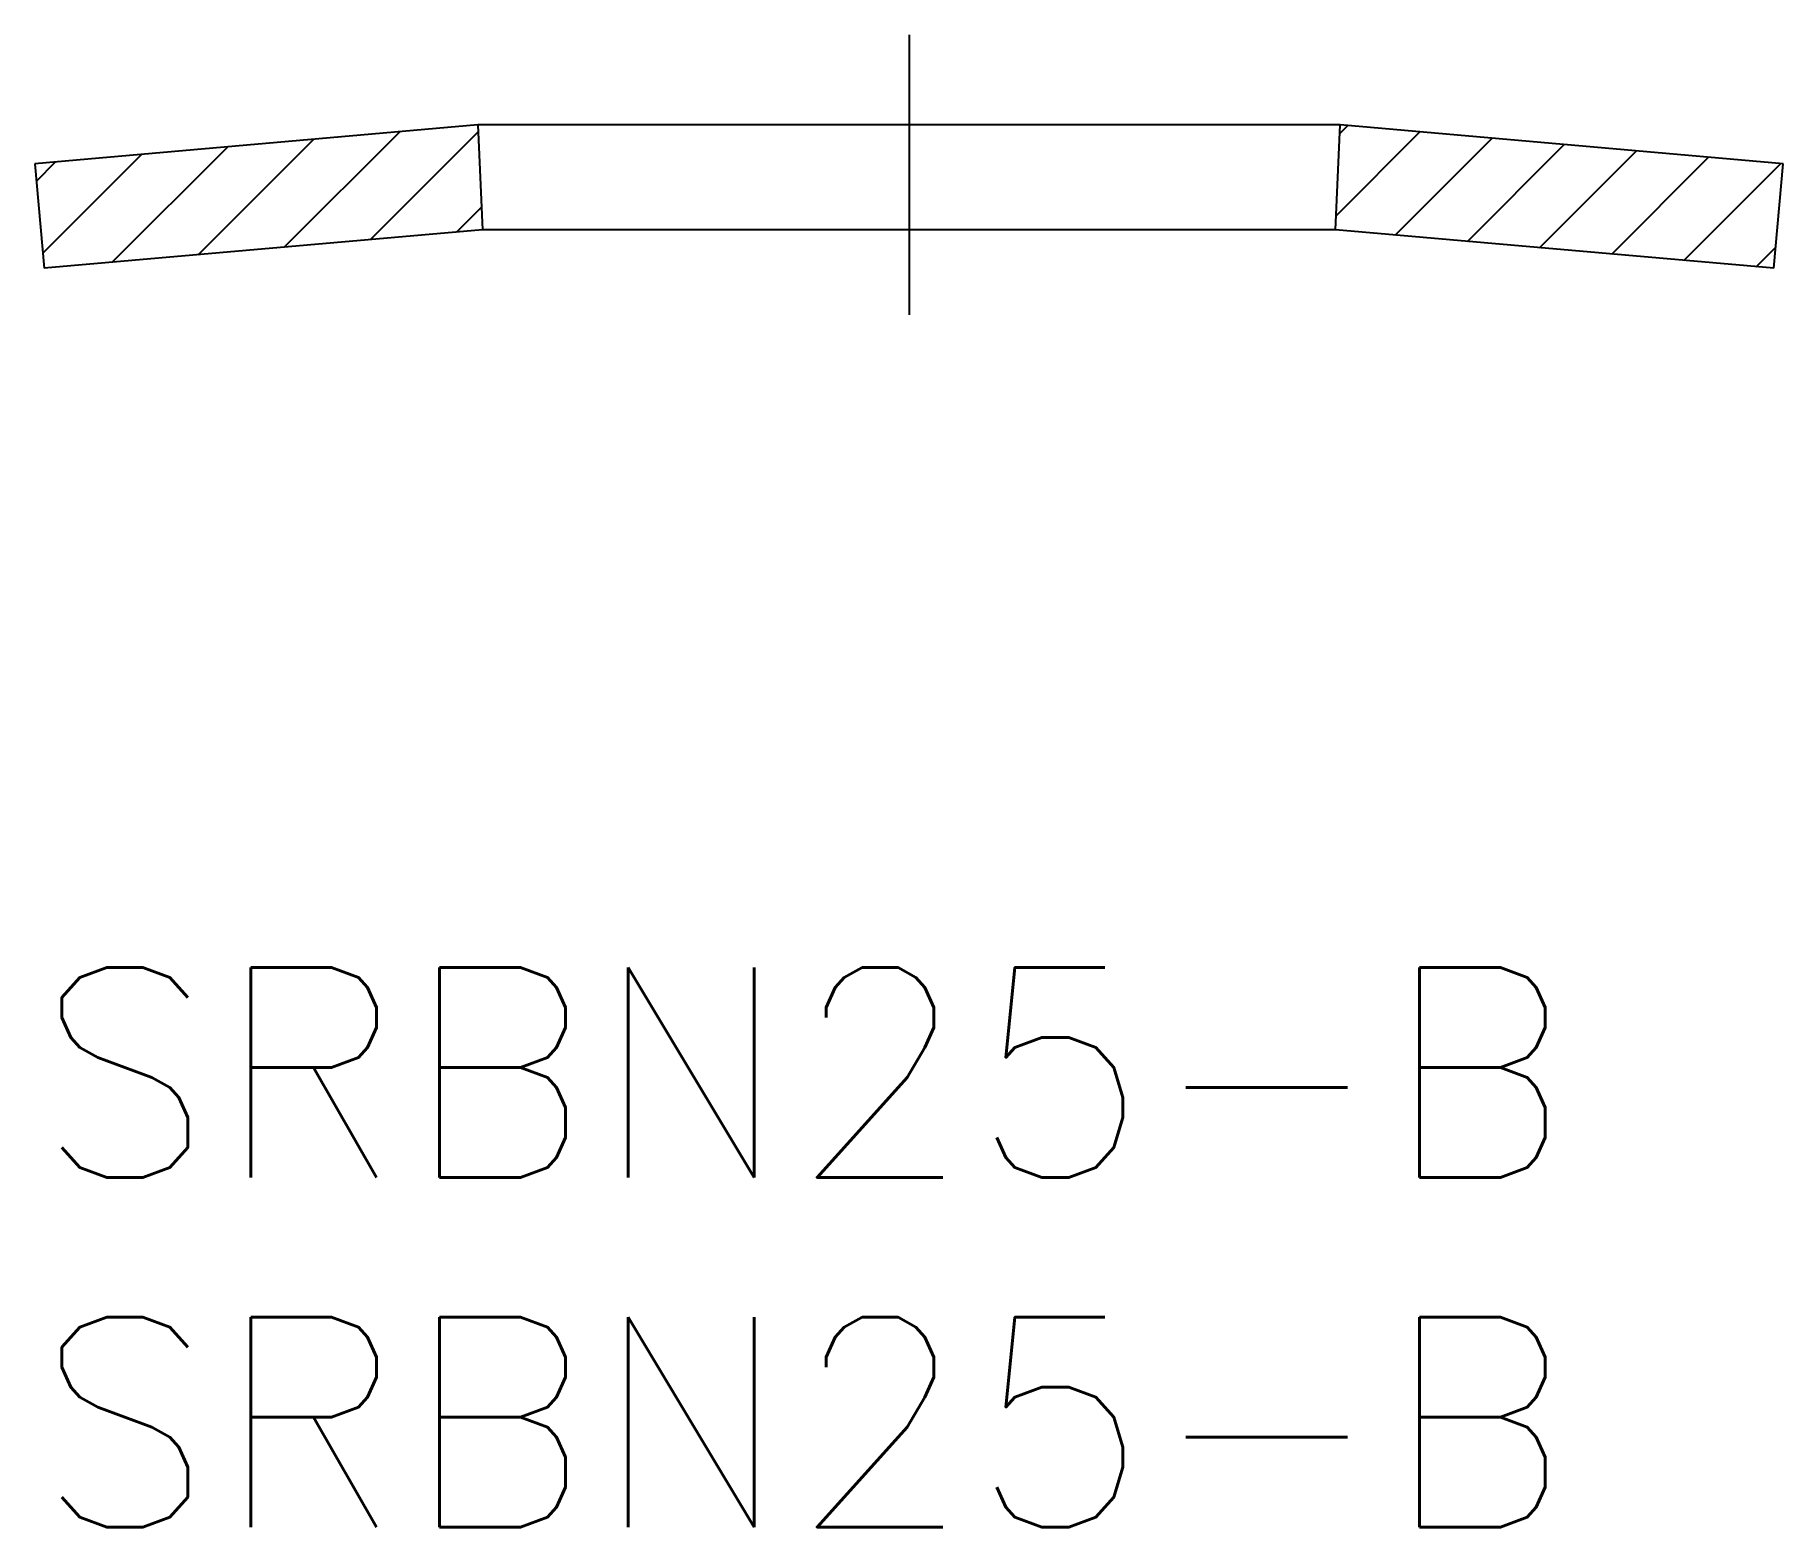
# Model space of a CAD drawing. Extents: x 0 to 25, y -8 to 13.3.
import ezdxf

# ---------------------------------------------------------------- set-up
doc = ezdxf.new("R2010")
doc.units = 0
doc.header["$LTSCALE"] = 0.5
doc.linetypes.add('CENTER', pattern=[50.8, 31.75, -6.35, 6.35, -6.35])
for name, color, linetype in [('MSM_CENTER', 1, 'CENTER'), ('MSM_CONTINUOUS', 7, 'CONTINUOUS'), ('MSM_NARROW', 5, 'CONTINUOUS'), ('MSM_PART_NUMBER', 7, 'CONTINUOUS')]:
    doc.layers.add(name, color=color, linetype=linetype)
doc.styles.get("Standard").update_dxf_attribs({"font": 'txt.shx', "height": 3, "bigfont": 'bigfont.shx'})

# ---------------------------------------------------------------- blocks, each defined once
blk = doc.blocks.new('*X18')
at = {"layer": 'MSM_NARROW', "linetype": 'CONTINUOUS'}
for p, q in [((18.66, 11.925), (18.776, 12.04)), ((18.609, 10.751), (19.808, 11.95)), ((19.455, 10.475), (20.84, 11.859)), ((20.487, 10.384), (21.872, 11.769)), ((21.519, 10.294), (22.904, 11.678)), ((22.551, 10.203), (23.936, 11.588)), ((23.583, 10.113), (24.968, 11.497)), ((24.615, 10.022), (24.896, 10.303))]:
    blk.add_line(p, q, dxfattribs=at)
blk = doc.blocks.new('*X19')
at = {"layer": 'MSM_NARROW', "linetype": 'CONTINUOUS'}
for p, q in [((2.336, 10.193), (3.986, 11.844)), ((3.566, 10.301), (5.217, 11.952)), ((4.797, 10.409), (6.339, 11.951)), ((0.022, 11.247), (0.295, 11.52)), ((0.112, 10.214), (1.525, 11.628)), ((1.105, 10.086), (2.756, 11.736)), ((6.027, 10.517), (6.386, 10.876))]:
    blk.add_line(p, q, dxfattribs=at)

msp = doc.modelspace()

# ---------------------------------------------------------------- linework, layer by layer
at = {"layer": 'MSM_CENTER'}
msp.add_line((12.5, 13.336), (12.5, 9.336), dxfattribs=at)
at = {"layer": 'MSM_CONTINUOUS'}
for p, q in [((6.334, 12.05), (0, 11.494)), ((6.334, 12.05), (6.4, 10.55)), ((18.666, 12.05), (6.334, 12.05)), ((18.6, 10.55), (18.666, 12.05)), ((25, 11.494), (18.666, 12.05)), ((0, 11.494), (0.13, 10)), ((24.87, 10), (25, 11.494)), ((6.4, 10.55), (0.13, 10)), ((18.6, 10.55), (6.4, 10.55)), ((24.87, 10), (18.6, 10.55))]:
    msp.add_line(p, q, dxfattribs=at)

# ---------------------------------------------------------------- block references
at = {"layer": 'MSM_NARROW'}
for name in ['*X18', '*X19']:
    msp.add_blockref(name, (0, 0), dxfattribs=at)

# ---------------------------------------------------------------- texts
at = {"layer": 'MSM_PART_NUMBER'}
for p in [(0, -3), (0, -8)]:
    msp.add_text('SRBN25-B', height=3, dxfattribs=at).set_placement(p)

doc.saveas('drawing.dxf')
